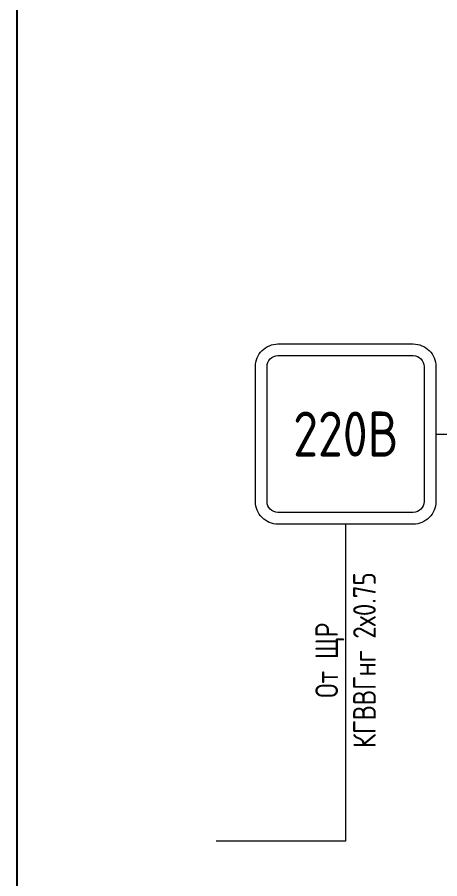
# Model space of a CAD drawing. Header units: millimetres. Extents: x -559267 to 5835, y 0 to 209897.
# Drawn here: x 1470 to 1522.1, y 124.6 to 230.9 of the extents above; entities that cross this region are included whole.
import ezdxf

# ---------------------------------------------------------------- set-up
doc = ezdxf.new("R2010")
doc.units = ezdxf.units.MM
doc.layers.add('Обвязка коллекторов для теплого пола_dwg', color=8, linetype='Continuous', lineweight=9)
doc.styles.add('Unecom', font='GOST2304A_0.ttf', dxfattribs={"height": 2.5})

# ---------------------------------------------------------------- blocks, each defined once
blk = doc.blocks.new('Обвязка коллекторов для теплого пола_dwg-499584-Коллектор теплого пола')
at = {"color": 5, "ltscale": 2}
for points in [[(-3668.5, 59.9), (-3668.5, -1134.2, -0.414214), (-3867.5, -1333.3), (-5061.7, -1333.3, -0.414214), (-5260.7, -1134.2), (-5260.7, 59.9, -0.414214), (-5061.7, 258.9), (-3867.5, 258.9, -0.414214)], [(-3771.7, 59.9), (-3771.7, -1134.2, -0.414214), (-3867.5, -1230.1), (-5061.7, -1230.1, -0.414214), (-5157.5, -1134.2), (-5157.5, 59.9, -0.414214), (-5061.7, 155.8), (-3867.5, 155.8, -0.414214)]]:
    blk.add_lwpolyline(points, format="xyb", close=True, dxfattribs=at)
at = {"color": 4, "ltscale": 2}
blk.add_lwpolyline([(-3668.5, -537.2), (960.5, -537.2), (1060.5, -637.2), (1060.5, -987.8)], dxfattribs=at)
at = {"color": 5, "ltscale": 2}
blk.add_lwpolyline([(-4464.6, -1333.3), (-4464.6, -4134.1), (-5605.7, -4134.1)], dxfattribs=at)
at = {"color": 5, "ltscale": 2, "insert": (-4464.6, -537.2), "char_height": 398.05, "attachment_point": 5, "style": 'Unecom'}
blk.add_mtext_dynamic_manual_height_columns('220В', width=1253.693, gutter_width=24.9, heights=[0], dxfattribs=at)
at = {"color": 18, "ltscale": 2, "true_color": 0x000000, "insert": (-4464.6, -2535.6), "char_height": 200, "attachment_point": 5, "rotation": 90, "style": 'Unecom'}
blk.add_mtext_dynamic_manual_height_columns('От ЩР\\PКГВВГнг 2х0.75', width=2128.88, gutter_width=12.5, heights=[0], dxfattribs=at)

msp = doc.modelspace()

# ---------------------------------------------------------------- linework, layer by layer
at = {"layer": 'Defpoints', "color": 6}
msp.add_lwpolyline([(1470, 287), (1655.5, 287), (1655.5, 0), (1470, 0), (1470, 287)], dxfattribs=at)

# ---------------------------------------------------------------- block references
at = {"layer": 'Обвязка коллекторов для теплого пола_dwg', "color": 7, "xscale": 0.01396531374263275, "yscale": 0.01396531374263275, "zscale": 0.01396531374263275}
msp.add_blockref('Обвязка коллекторов для теплого пола_dwg-499584-Коллектор теплого пола', (1572.82, 186.96), dxfattribs=at)

doc.saveas('drawing.dxf')
